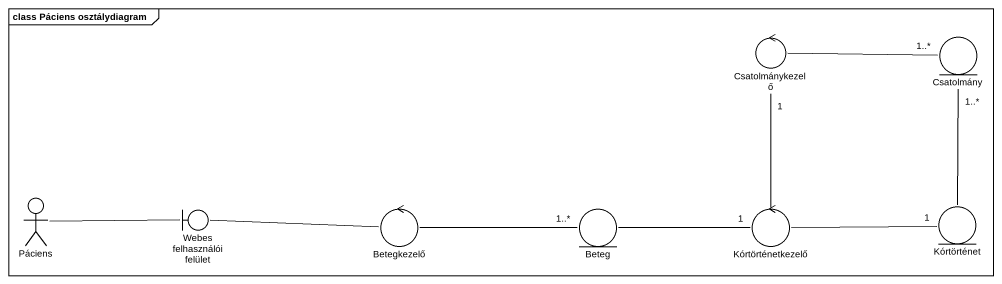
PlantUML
@startuml
mainframe class Páciens osztálydiagram
control Csatolmánykezelő
entity Csatolmány
actor Páciens
control Betegkezelő
entity Beteg
control Kórtörténetkezelő
entity Kórtörténet
boundary "Webes felhasználói felület" as Webes_felhasználói_felület
Csatolmánykezelő -right- "1..*" Csatolmány
Csatolmány "1..*" -- Kórtörténet
Páciens -right- Webes_felhasználói_felület
Betegkezelő -right- "1..*" Beteg
Beteg -right- "1" Kórtörténetkezelő
Kórtörténetkezelő -up- "1" Csatolmánykezelő
Kórtörténet "1" -left- Kórtörténetkezelő
Webes_felhasználói_felület -right- Betegkezelő
@enduml
